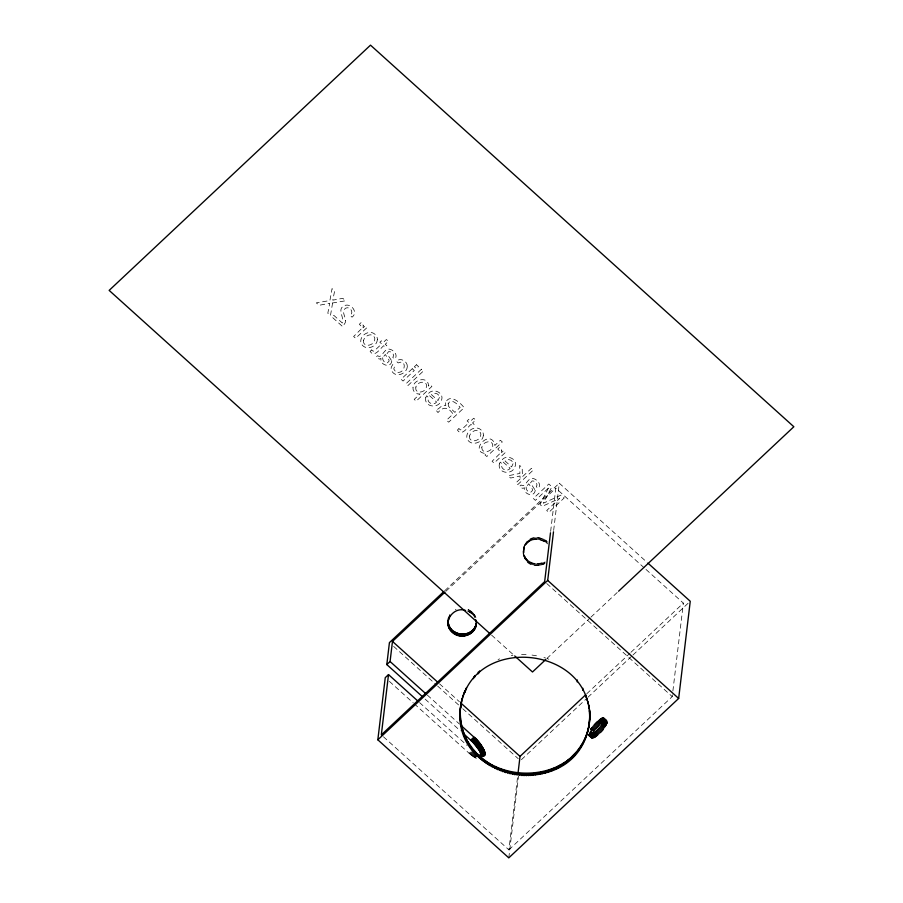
<?xml version="1.0" encoding="UTF-8"?>
<svg xmlns="http://www.w3.org/2000/svg" width="903" height="903" viewBox="0 0 903 903"><rect width="100%" height="100%" fill="white"/><g stroke="black" fill="none" stroke-linecap="round" stroke-linejoin="round"><path stroke-width="0.68" stroke-dasharray="4.51 3.39" d="M547.004 543.346L547.218 541.473C519.349 523.142 514.033 573.755 545.096 561.745L544.87 563.607C512.904 575.595 520.015 523.898 547.579 543.899M589.185 735.471C605.778 727.773 611.15 703.414 590.178 729.455L593.576 732.525C585.821 746.894 604.22 730.82 605.45 726.667C613.216 712.298 594.817 728.371 593.576 732.525M468.047 609.356L473.748 613.679L475.023 615.643L474.797 617.517L471.897 613.814L467.822 611.218L468.047 609.356L467.28 609.051M468.567 611.557L468.781 609.694M469.278 611.941L469.504 610.067M469.978 612.358L470.203 610.484M470.655 612.81L470.869 610.936M471.287 613.295L471.513 611.421M471.897 613.814L472.122 611.941M472.483 614.367L472.698 612.494M473.025 614.943L473.24 613.069M473.522 615.553L473.748 613.679M473.996 616.185L474.21 614.311M474.414 616.839L474.639 614.966M523.051 552.162L523.684 547.308M523.13 553.674L523.288 551.044M523.684 548.448L523.909 546.575M523.943 547.737L524.169 545.863M523.243 554.419L523.469 552.557M524.259 547.037L524.485 545.175M523.401 555.164L523.627 553.302M523.605 555.909L523.83 554.036M524.609 546.371L524.835 544.498M525.004 545.717L525.23 543.843M523.864 556.632L524.09 554.758M525.444 545.085L525.67 543.211M524.158 557.343L524.383 555.469M525.93 544.475L526.144 542.601M524.496 558.031L524.722 556.169M526.438 543.888L526.663 542.026M524.88 558.709L525.106 556.846M526.991 543.346L527.217 541.473M525.309 559.363L525.535 557.501M527.578 542.827L527.803 540.953M525.772 559.995L525.997 558.133M528.199 542.342L528.424 540.468M526.28 560.605L526.505 558.731M528.853 541.89L529.079 540.017M526.821 561.181L527.047 559.318M529.53 541.473L529.756 539.599M527.397 561.734L527.623 559.871M530.23 541.089L530.456 539.226M528.007 562.253L528.232 560.391M530.964 540.75L531.19 538.888M528.65 562.738L528.876 560.876M531.709 540.457L531.935 538.583M529.316 563.19L529.542 561.327M532.477 540.197L532.702 538.323M530.016 563.607L530.242 561.745M533.267 539.983L533.481 538.109M530.738 563.991L530.964 562.117M534.057 539.802L534.283 537.928M531.483 564.33L531.698 562.456M534.869 539.667L535.084 537.804M532.239 564.623L532.465 562.761M535.682 539.588L535.908 537.714M533.018 564.883L533.244 563.02M536.506 539.543L536.721 537.669M533.82 565.109L534.034 563.235M537.319 539.543L537.545 537.669M534.621 565.278L534.847 563.404M538.143 539.588L538.369 537.714M535.434 565.413L535.66 563.54M538.967 539.678L539.193 537.804M536.247 565.492L536.472 563.63M539.78 539.802L540.005 537.94M537.071 565.538L537.296 563.675M540.581 539.983L540.807 538.109M537.895 565.538L538.12 563.675M541.371 540.197L541.597 538.323M538.719 565.492L538.944 563.63M542.15 540.457L542.376 538.583M539.531 565.413L539.757 563.54M542.917 540.75L543.143 538.888M540.344 565.278L540.558 563.404M543.662 541.089L543.888 539.226M541.134 565.109L541.36 563.235M544.385 541.473L544.599 539.599M541.924 564.883L542.139 563.02M545.073 541.89L545.299 540.017M542.692 564.623L542.906 562.761M383.425 736.758L508.886 849.847L517.701 775.914M545.751 542.342L545.965 540.468M543.437 564.33L543.662 562.456M508.795 857.85L518.57 775.925M546.383 542.827L546.608 540.953M544.159 563.991L544.385 562.117M550.649 531.393L555.808 488.151L644.674 568.258M553.663 530.433L559.296 483.218L647.293 562.546M508.886 849.847L672.216 696.597L672.712 692.409M672.882 691.009L683.357 603.125L645.713 569.195M444.682 590.754L559.296 483.218M445.89 591.284L555.808 488.151M546.846 658.524L589.896 618.126M590.912 617.167L617.562 592.165M414.24 703.798L469.12 753.26L472.382 750.19M469.12 753.26L469.752 753.813L472.201 751.522M469.752 753.813L470.384 754.355L473.657 751.296M470.384 754.355L471.016 754.874L473.465 752.583M471.016 754.874L471.648 755.371L474.922 752.312M471.648 755.371L472.28 755.845L474.73 753.553M472.28 755.845L472.89 756.296L475.339 753.994M472.89 756.296L473.499 756.714L475.949 754.411M473.499 756.714L474.109 757.109L476.558 754.806M474.109 757.109L474.696 757.47L477.145 755.168M474.696 757.47L475.271 757.798L477.721 755.495M586.803 693.73L629.944 653.253M630.971 652.282L683.357 603.125M521.415 759.683L586.905 698.233M587.921 697.274L631.919 655.984M632.947 655.025L688.199 603.181M455.36 609.694L456.083 609.356M498.061 659.517L499.652 658.897M511.245 655.713L512.949 655.42M521.584 654.619L526.81 654.652M532.014 655.07L537.183 655.883M543.945 657.531L545.604 658.05M547.241 658.614L548.866 659.213M467.054 610.925L467.822 611.218M476.366 758.362L475.271 757.798M546.744 583.507L672.216 696.597M603.746 717.603L607.64 721.192M603.306 717.558L607.685 721.407M603.046 717.58L607.708 721.655M604.288 718.867L607.685 721.937M602.764 717.648L607.629 722.242M602.448 717.75L605.857 720.808M604.152 719.51L607.55 722.581M602.109 717.874L605.518 720.944M604.028 719.883L607.437 722.942M601.748 718.043L605.157 721.113M603.893 720.267L607.29 723.337M601.364 718.246L604.773 721.316M603.712 720.684L607.109 723.755M600.958 718.483L604.367 721.542M603.509 721.125L606.906 724.195M600.54 718.743L603.938 721.813M603.272 721.587L606.669 724.657M600.1 719.036L603.497 722.107M603.001 722.061L606.41 725.132M599.637 719.364L603.046 722.434M602.707 722.569L606.116 725.628M599.174 719.714L602.572 722.784M602.391 723.077L605.8 726.147M598.689 720.097L602.087 723.168M602.053 723.608L605.45 726.667M598.192 720.504L601.601 723.574M601.691 724.138L605.089 727.208M597.696 720.933L601.093 724.003M601.296 724.691L604.705 727.762M597.188 721.384L600.585 724.454M600.89 725.244L604.299 728.315M596.669 721.858L600.077 724.928M600.461 725.809L603.87 728.868M596.161 722.344L599.558 725.414M600.021 726.373L603.418 729.432M595.641 722.851L599.05 725.922M599.558 726.938L602.967 729.996M595.133 723.371L598.531 726.441M599.084 727.502L602.493 730.561M594.625 723.913L598.023 726.971M598.61 728.055L602.008 731.125M594.118 724.454L597.526 727.525M598.113 728.608L601.511 731.678M593.632 725.007L597.03 728.066M597.605 729.15L601.014 732.22M593.147 725.56L596.544 728.631M597.097 729.68L600.495 732.751M491.627 635.148L513.638 654.98M592.673 726.125L596.07 729.195M596.59 730.211L599.987 733.27M592.21 726.689L595.608 729.759M596.07 730.719L599.479 733.778M591.77 727.254L595.167 730.324M595.562 731.204L598.96 734.274M591.341 727.818L594.738 730.877M595.043 731.678L598.452 734.737M590.934 728.371L594.332 731.43M594.535 732.13L597.944 735.189M590.539 728.913L593.948 731.983M594.039 732.559L597.436 735.618M593.542 732.965L596.951 736.024M590.686 730.753L593.237 733.044M593.068 733.338L596.465 736.408M590.37 731.261L592.921 733.563M592.594 733.699L595.991 736.758M590.077 731.757L592.628 734.06M592.131 734.026L595.54 737.085M589.817 732.243L592.368 734.545M591.691 734.32L595.1 737.379M589.58 732.705L592.131 734.997M591.273 734.579L594.671 737.649M589.377 733.146L591.928 735.437M590.867 734.816L594.264 737.886M589.196 733.552L591.747 735.855M590.483 735.019L593.881 738.078M589.049 733.947L591.6 736.25M590.122 735.177L593.519 738.248M588.937 734.308L591.488 736.611M588.846 734.647L593.181 738.383M589.467 735.414L592.876 738.485M587.955 734.195L592.582 738.541M588.925 735.505L592.323 738.575M587.988 734.929L592.097 738.564M588.316 735.381L591.894 738.519M439.524 683.819L459.39 701.721M393.618 646.379L436.578 685.095M437.628 686.043L461.715 707.76M462.765 708.708L518.288 758.757M427.356 695.107L459.446 724.037M425.121 699.103L460.327 730.843M419.579 702.59L467.201 745.528M389.396 681.393L413.202 702.861M475.023 615.643L475.915 617.776M494.776 444.197L494.776 445.518L500.386 440.246L502.305 441.973L486.796 456.534L484.967 454.898L486.412 453.543C468.149 452.866 489.528 428.169 494.776 444.197M363.299 325.531L363.051 327.845L364.993 326.017L366.866 327.71L355.601 338.275L353.626 336.503L361.042 329.177L361.144 326.186L359.36 324.245L361.358 322.371L363.299 325.531M501.763 450.326L501.504 452.64L503.456 450.811L505.33 452.505L494.054 463.081L492.079 461.298L499.494 453.983L499.607 450.981L497.813 449.051L499.81 447.177L501.763 450.326M413.01 387.195C412.276 391.067 416.159 394.667 419.963 393.979L414.206 399.374L416.181 401.158L431.894 386.416L429.975 384.678L428.485 386.089C428.846 375.998 413.845 378.888 413.01 387.195M391.767 360.963C391.27 368.548 379.565 365.196 380.976 358.401L379.587 359.067L377.42 358.389L376.246 356.99L377.646 355.669C381.472 359.304 384.068 348.739 388.674 349.043C393.031 349.224 398.912 355.184 394.622 359.055L392.782 357.396C395.266 354.845 391.371 351.188 388.64 351.617L387.003 353.694L391.767 360.963M535.208 490.261C534.711 497.835 523.006 494.494 524.406 487.688L523.029 488.365L520.85 487.688L519.688 486.277L521.087 484.967C524.903 488.602 527.51 478.037 532.115 478.342C536.472 478.522 542.353 484.471 538.064 488.342L536.224 486.683C538.707 484.143 534.813 480.486 532.081 480.915L530.445 482.981L535.208 490.261M345.544 320.452L345.239 322.71L342.688 326.649L331.92 316.93L333.715 315.26L342.282 322.981C344.698 317.506 336.492 309.029 344.404 305.654C350.861 302.618 358.705 312.404 352.035 317.179L350.025 315.373C354.303 312.619 350.262 306.275 345.939 308.036C340.849 310.688 345.431 316.4 345.544 320.452M382.691 357.723C382.341 360.286 384.678 363.424 387.443 362.814L389.046 361.189L389.001 359.97L385.31 354.507L382.691 357.723M526.133 487.01C525.783 489.573 528.12 492.722 530.885 492.112L532.488 490.476L532.443 489.268L528.752 483.805L526.133 487.01M445.54 402.761L445.789 405.605C441.499 403.517 439.513 409.894 435.664 409.804L437.989 412.547C443.373 406.158 448.215 407.084 453.125 413.992L446.5 420.211L448.678 422.186L464.142 407.682C460.575 402.885 449.604 392.963 445.54 402.761M481.807 447.369C481.626 454.344 491.706 451.918 492.767 446.545C493.501 438.847 482.495 441.409 481.807 447.369M425.764 397.568C423.71 406.903 438.147 409.161 441.149 400.898C445.393 392.974 432.492 386.89 427.977 394.261L436.578 402.016C433.508 406.361 425.889 402.264 428.586 397.557L426.645 395.807L425.764 397.568M499.359 463.905C497.305 473.228 511.741 475.486 514.744 467.235C518.977 459.3 506.075 453.227 501.56 460.598L510.161 468.341C507.102 472.687 499.483 468.589 502.17 463.894L500.228 462.144L499.359 463.905M332.609 302.979L330.453 315.61L327.823 313.239L329.719 303.261L319.03 305.316L316.321 302.866L329.911 300.541L332.044 288.599L334.641 290.947L332.801 300.168L342.824 298.317L345.544 300.778L332.609 302.979M407.309 366.595C406.847 374.395 394.442 378.402 391.428 370.095A5.587 5.125 6.8 0 1 391.45 366.821L392.816 364.485L394.724 366.212L393.742 368.955L395.785 371.991A3.364 3.081 6.8 0 0 398.471 372.408C406.023 372.171 406.406 358.886 398.223 362.938L396.304 361.2C400.356 357.227 407.637 361.245 407.309 366.595M377.341 339.641C376.811 348.344 362.78 351.312 360.76 341.842C360.162 334.212 371.359 328.658 376.088 335.611A6.716 6.163 6.8 0 1 377.352 339.641M483.365 435.212C482.834 443.915 468.804 446.872 466.783 437.402C466.185 429.783 477.371 424.218 482.112 431.182A6.716 6.163 6.8 0 1 483.365 435.212M363.435 340.476C362.735 347.971 374.102 345.894 374.7 339.641A3.725 3.42 6.8 0 0 374.158 336.864C370.952 332.259 364.699 336.232 363.435 340.476M469.458 436.036C468.759 443.531 480.125 441.465 480.723 435.212A3.725 3.42 6.8 0 0 480.182 432.435C476.976 427.819 470.723 431.792 469.458 436.036M439.445 397.433L438.023 400.548L431.51 394.679C434.061 391.846 439.434 393.527 439.445 397.433M513.028 463.758L511.617 466.885L505.093 461.004C507.655 458.171 513.028 459.864 513.028 463.758M415.877 387.082C414.285 394.126 425.008 393.177 426.284 387.432C428.496 379.971 417.017 381.1 415.877 387.082M448.159 403.697L448.61 406.44L454.875 412.355L460.158 407.4C457.674 404.488 451.319 397.692 448.159 403.697M548.414 488.094L539.96 504.461L542.127 506.414L559.781 498.343L546.699 510.522L548.776 512.407L564.228 497.903L561.113 495.081L543.414 503.174L551.891 486.773L548.81 483.997L533.346 498.501L535.423 500.364L548.414 488.094M371.607 349.958L370.106 351.357C374.327 358.288 380.411 348.298 383.696 345.714L385.288 347.147L386.834 345.702L385.242 344.269L388.392 341.311L386.394 339.517L383.256 342.474L381.382 340.781L379.836 342.237L381.709 343.919L374.35 350.827L373.142 351.188L371.607 349.958M412.265 368.717L401.056 379.249L403.054 381.055L414.274 370.535L412.265 368.717M416.509 364.744L414.364 366.753L416.362 368.559L418.518 366.55L416.509 364.744M421.475 369.214L406.011 383.719L407.987 385.502L423.439 370.998L421.475 369.214M458.905 428.654L457.415 430.054C461.636 436.984 467.72 426.995 471.005 424.421L472.596 425.844L474.143 424.399L472.551 422.965L475.7 420.008L473.703 418.213L470.553 421.17L468.68 419.477L467.133 420.933L469.007 422.615L461.659 429.523L460.451 429.884L458.905 428.654M520.184 478.85L515.963 482.823L517.859 484.527L533.312 470.023L531.415 468.318L522.442 476.739L522.171 467.686L519.643 465.417L519.914 473.42L508.129 475.757L510.646 478.037L519.981 476.005L520.184 478.85"/><path stroke-width="1.35" d="M477.371 754.039C493.772 762.572 479.154 739.726 473.94 737.108L460.485 724.974M460.011 714.059C463.611 631.186 598.057 642.665 589.219 724.454C576.419 805.713 443.689 782.517 461.535 701.089L461.309 702.963M460.282 710.593C459.221 793.432 594.4 794.809 589.625 709.814L589.411 711.677M475.689 619.639C480.024 632.721 461.14 641.48 452.301 632.202C441.386 623.442 453.024 606.015 465.485 610.451M648.343 563.483L690.253 601.263L678.661 698.459L508.795 857.85L377.838 739.805L385.254 677.668L388.516 674.597L417.513 700.728M422.017 696.303L386.811 664.574L389.43 642.597L443.666 591.713M388.516 674.597L381.326 734.873L544.656 581.622L550.48 532.793M386.811 664.574L390.073 661.515L392.478 641.412L444.863 592.255M447.956 622.63L448.802 617.042L448.588 618.916M448.035 624.142L448.588 617.765M448.148 624.887L448.193 621.512M448.306 625.632L448.373 623.025M448.509 626.377L448.531 623.77M449.513 616.828L449.739 614.966M448.768 627.1L448.735 624.504M449.062 627.811L448.983 625.226M449.401 628.499L449.288 625.937M449.784 629.177L449.626 626.637M450.213 629.831L450.01 627.314M450.676 630.463L450.439 627.969M451.184 631.073L450.902 628.601M451.726 631.649L451.41 629.199M452.301 632.202L451.951 629.786M452.911 632.721L452.527 630.339M453.554 633.206L453.137 630.858M454.22 633.658L454.446 631.795L453.78 631.344M454.92 634.075L455.146 632.202L454.446 631.795M455.643 634.459L455.868 632.585L455.146 632.202M456.387 634.798L456.602 632.924L455.868 632.585M457.144 635.091L457.369 633.229L456.602 632.924M457.923 635.351L458.148 633.488L457.369 633.229M458.713 635.565L458.938 633.703L458.148 633.488M459.525 635.746L459.74 633.872L458.938 633.703M460.338 635.881L460.553 634.008L459.74 633.872M461.151 635.96L461.377 634.098C468.183 634.832 475.486 630.057 476.366 623.025L475.836 626.377M461.975 636.005L462.201 634.143M462.799 636.005L463.025 634.143M463.623 635.96L463.837 634.098M464.435 635.881L464.661 634.008M465.237 635.746L465.463 633.872M466.038 635.577L466.264 633.703M466.817 635.351L467.043 633.488M467.585 635.091L467.81 633.229M468.341 634.798L468.567 632.924M469.063 634.459L469.289 632.585M460.146 710.864L461.207 702.658M460.011 715.661L460.237 713.788M469.774 634.075L469.989 632.213M462.099 699.859L462.325 697.996L461.907 699.543M460.056 717.264L460.282 715.39M460.146 718.867L460.372 716.993M470.452 633.658L470.677 631.795M460.293 720.459L460.519 718.585M463.07 696.811L463.295 694.938L462.787 696.461M460.474 722.05L460.699 720.188M471.095 633.206L471.321 631.344M460.711 723.642L460.936 721.779M464.21 693.809L465.079 690.456L464.853 692.33M471.716 632.721L471.942 630.858M460.993 725.233L461.207 723.359M472.303 632.202L472.529 630.339M461.32 726.802L461.535 724.94M465.542 690.874L465.756 689M472.856 631.66L473.082 629.786M461.681 728.382L461.907 726.509M466.264 689.429L466.49 687.555M473.375 631.073L473.601 629.21M462.099 729.94L462.325 728.066M473.849 630.475L474.075 628.601M474.289 629.842L474.515 627.969M474.685 629.188L474.91 627.314M462.562 731.486L462.787 729.624M475.046 628.511L475.26 626.637M475.35 627.811L475.576 625.937M463.07 733.033L463.295 731.159M475.621 627.1L475.836 625.226M463.623 734.557L463.849 732.694M464.221 736.069L464.447 734.207M464.864 737.57L465.079 735.708M465.542 739.06L465.767 737.187M473.533 678.672L473.759 676.798M466.264 740.528L466.49 738.654M474.617 677.442L474.843 675.568M467.032 741.973L467.257 740.11M467.844 743.406L468.07 741.544M468.691 744.817L468.917 742.955M478.082 673.909L478.297 672.046M469.583 746.217L469.808 744.343M479.301 672.791L479.527 670.929M470.519 747.582L470.734 745.72M471.49 748.926L471.705 747.063M472.495 750.258L472.72 748.384M473.544 751.556L473.759 749.682M474.628 752.831L474.843 750.957M475.746 754.073L475.96 752.199M476.897 755.292L477.123 753.418M478.082 756.488L478.308 754.615M479.312 757.651L479.527 755.777M480.565 758.78L480.791 756.906M481.852 759.875L482.078 758.012M483.173 760.947L483.398 759.084M484.516 761.985L484.742 760.112M485.893 762.99L486.119 761.116M487.304 763.961L487.53 762.087M488.737 764.897L488.963 763.024M490.194 765.8L490.419 763.927M491.683 766.658L491.898 764.796M493.185 767.494L493.41 765.62M494.72 768.284L494.946 766.41M496.266 769.029L496.492 767.166M497.846 769.751L498.072 767.877M499.438 770.428L499.664 768.555M501.052 771.06L501.267 769.198M502.678 771.659L502.903 769.796M504.314 772.223L504.54 770.349M505.973 772.731L506.199 770.869M507.655 773.216L507.87 771.343M509.337 773.645L509.563 771.783M511.03 774.04L511.256 772.178M512.735 774.39L512.96 772.528M514.45 774.706L514.676 772.833M516.177 774.966L516.392 773.103M517.904 775.192L518.13 773.329M518.04 773.126L520.026 756.387L585.776 694.7M519.631 775.384L519.857 773.51M521.37 775.519L521.595 773.645M523.108 775.621L523.334 773.747M377.838 739.805L547.703 580.426L553.494 531.822M524.857 775.666L525.072 773.803M526.596 775.677L526.821 773.815M528.334 775.643L528.56 773.781M530.072 775.575L530.298 773.702M531.811 775.451L532.025 773.589M533.538 775.293L533.752 773.431M535.253 775.09L535.479 773.228M536.969 774.842L537.195 772.979M538.673 774.56L538.899 772.686M540.366 774.232L540.592 772.358M542.06 773.86L542.274 771.986M543.73 773.442L543.956 771.568M545.389 772.979L545.615 771.117M547.026 772.494L547.252 770.62M548.663 771.952L548.877 770.078M550.266 771.376L550.491 769.503M551.857 770.756L552.083 768.882M553.437 770.101L553.663 768.227M554.984 769.401L555.21 767.539M556.519 768.667L556.745 766.805M558.031 767.9L558.246 766.026M559.51 767.087L559.736 765.225M560.966 766.241L561.192 764.378M562.4 765.36L562.625 763.486M563.811 764.446L564.025 762.572M565.188 763.486L565.413 761.624M566.531 762.504L566.757 760.631M567.852 761.477L568.077 759.615M577.198 681.889L577.423 680.015M569.138 760.428L569.364 758.565M570.391 759.344L570.617 757.47M571.622 758.227L571.836 756.364M572.807 757.086L573.033 755.213M573.958 755.901L574.184 754.039M575.076 754.705L575.301 752.831M582.661 690.163L582.886 688.289M576.159 753.463L576.385 751.601M577.209 752.21L577.435 750.337M578.213 750.924L578.439 749.05M579.184 749.614L579.41 747.74M586.07 697.579L586.295 695.716M580.121 748.271L580.336 746.409M581.013 746.916L581.227 745.043M581.859 745.539L582.085 743.666M587.131 700.649L587.356 698.775M582.672 744.14L582.886 742.266M588.011 703.764L588.237 701.891M583.428 742.717L583.654 740.844M584.162 741.273L584.376 739.399M584.839 739.817L585.065 737.943M588.711 706.914L588.925 705.04L588.982 708.494M585.483 738.338L585.708 736.464M586.081 736.837L586.295 734.974M586.623 735.335L586.848 733.462M587.131 733.812L587.356 731.949M589.546 713.28L589.772 711.406M587.593 732.277L587.819 730.414M589.636 714.883L589.862 713.009M588.011 730.73L588.237 728.868M589.682 716.474L589.907 714.612M588.384 729.172L588.609 727.31M589.682 718.077L589.907 716.214M588.711 727.615L588.925 725.741M589.636 719.68L589.862 717.806M588.982 726.035L589.772 719.409M463.837 693.425L464.435 691.935M545.818 659.483L532.499 671.99L514.687 655.928M618.589 591.205L793.85 426.747L370.501 45.15L109.15 290.394L489.528 633.263M463.431 733.642L470.677 740.167L473.94 737.108M470.677 740.167L471.31 740.753L474.572 737.683M471.31 740.753L471.942 741.352L475.204 738.282M471.942 741.352L472.562 741.961L475.825 738.891M472.562 741.961L473.172 742.582L476.445 739.523M485.001 752.978L481.739 756.048L479.369 750.483L473.782 743.225L477.044 740.155M474.38 743.869L477.642 740.81M474.955 744.524L478.229 741.465M475.52 745.189L478.793 742.119M476.073 745.855L479.346 742.785M476.615 746.521L479.877 743.462M477.123 747.187L480.396 744.128M477.619 747.865L480.893 744.794M478.093 748.519L481.355 745.46M478.545 749.185L481.807 746.115M478.974 749.84L482.236 746.77M479.369 750.483L482.631 747.413M479.741 751.115L483.003 748.045M480.091 751.736L483.353 748.666M480.407 752.334L483.669 749.276M480.689 752.933L483.952 749.862M480.938 753.497L484.211 750.438M481.164 754.05L484.437 750.991M481.355 754.592L484.629 751.522M481.513 755.1L484.787 752.03M481.649 755.585L484.911 752.515M481.796 756.477L485.069 753.418M482.642 756.116L485.092 753.824M482.631 756.5L485.08 754.197M483.41 756.082L485.046 754.547M483.331 756.398L484.967 754.863M460.553 634.008L461.377 634.098M476.163 753.226L476.773 753.644M547.703 580.426L678.661 698.459M392.478 641.412L437.436 681.934M461.478 703.606L520.026 756.387M390.073 661.515L426.318 694.17M473.172 742.582L473.782 743.225"/></g></svg>
